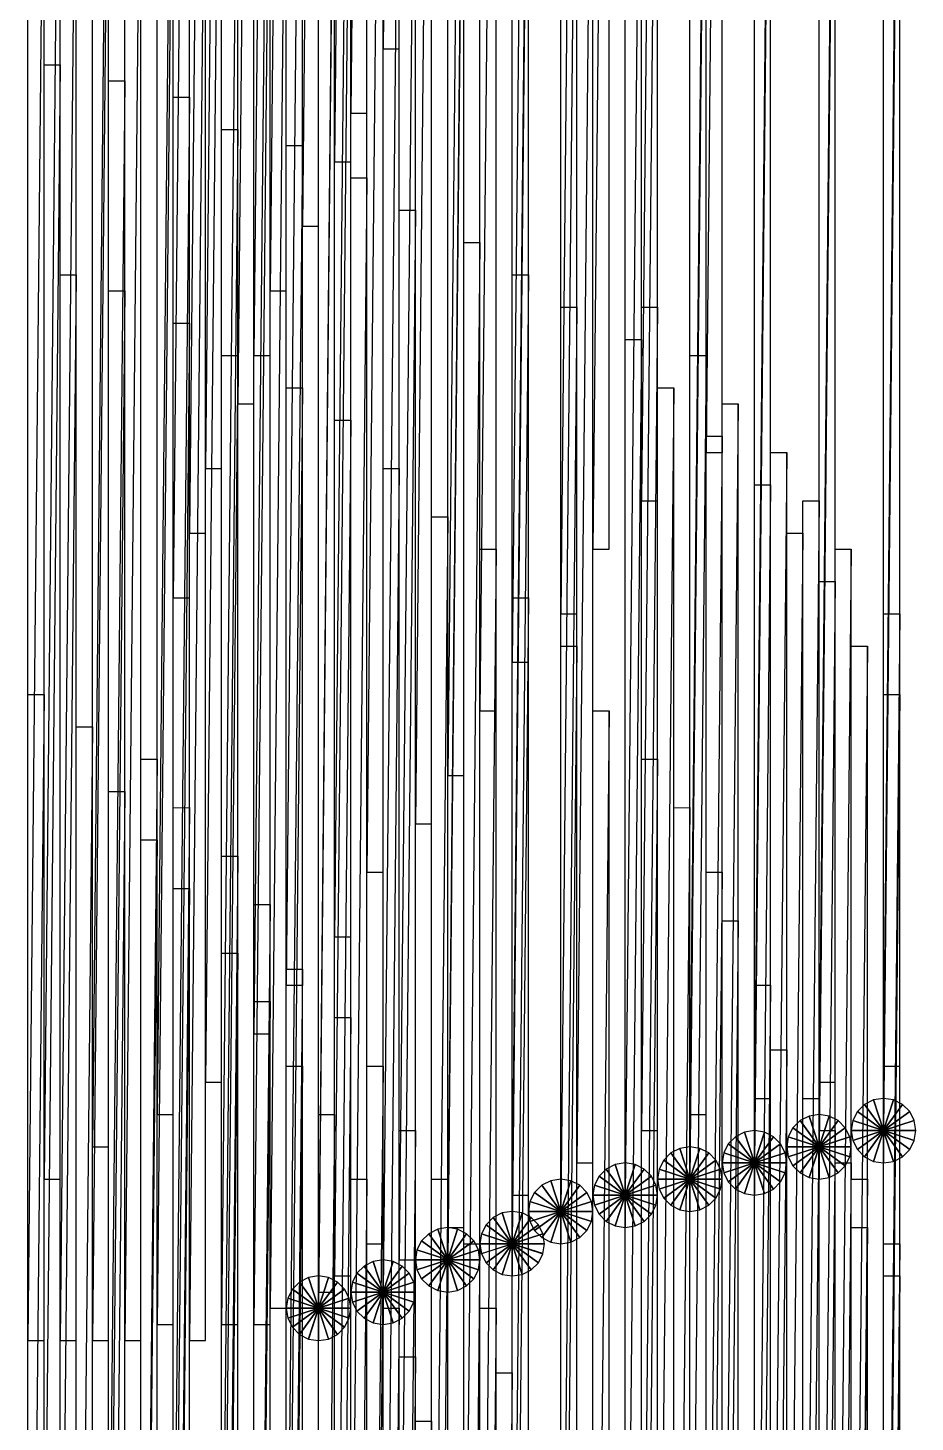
# Model space of a CAD drawing. Header units: metres. Extents: x -172 to 779, y -182 to 937.
# Drawn here: x 478 to 533, y 724 to 810.3 of the extents above; entities that cross this region are included whole.
import ezdxf

# ---------------------------------------------------------------- set-up
doc = ezdxf.new("R2010")
doc.units = ezdxf.units.M

msp = doc.modelspace()

# ---------------------------------------------------------------- linework, layer by layer
for points in [[(500, 809), (501, 809), (501, 910), (501.0001, 910.0001, 0.0001)], [(501, 910), (500, 809), (500, 910), (500.0001, 910.0001, 0.0001)], [(498, 805), (499, 805), (499, 906), (499.0001, 906.0001, 0.0001)], [(499, 906), (498, 805), (498, 906), (498.0001, 906.0001, 0.0001)], [(497, 802), (498, 802), (498, 903), (498.0001, 903.0001, 0.0001)], [(498, 903), (497, 802), (497, 903), (497.0001, 903.0001, 0.0001)], [(495, 798), (496, 798), (496, 899), (496.0001, 899.0001, 0.0001)], [(496, 899), (495, 798), (495, 899), (495.0001, 899.0001, 0.0001)], [(493, 794), (494, 794), (494, 895), (494.0001, 895.0001, 0.0001)], [(494, 895), (493, 794), (493, 895), (493.0001, 895.0001, 0.0001)], [(492, 790), (493, 790), (493, 891), (493.0001, 891.0001, 0.0001)], [(493, 891), (492, 790), (492, 891), (492.0001, 891.0001, 0.0001)], [(491, 787), (492, 787), (492, 888), (492.0001, 888.0001, 0.0001)], [(492, 888), (491, 787), (491, 888), (491.0001, 888.0001, 0.0001)], [(520, 784), (521, 784), (521, 885), (521.0001, 885.0001, 0.0001)], [(521, 885), (520, 784), (520, 885), (520.0001, 885.0001, 0.0001)], [(489, 783), (490, 783), (490, 884), (490.0001, 884.0001, 0.0001)], [(490, 884), (489, 783), (489, 884), (489.0001, 884.0001, 0.0001)], [(516, 781), (517, 781), (517, 882), (517.0001, 882.0001, 0.0001)], [(517, 882), (516, 781), (516, 882), (516.0001, 882.0001, 0.0001)], [(488, 779), (489, 779), (489, 880), (489.0001, 880.0001, 0.0001)], [(489, 880), (488, 779), (488, 880), (488.0001, 880.0001, 0.0001)], [(513, 778), (514, 778), (514, 879), (514.0001, 879.0001, 0.0001)], [(514, 879), (513, 778), (513, 879), (513.0001, 879.0001, 0.0001)], [(487, 775), (488, 775), (488, 876), (488.0001, 876.0001, 0.0001)], [(488, 876), (487, 775), (487, 876), (487.0001, 876.0001, 0.0001)], [(511, 774), (512, 774), (512, 875), (512.0001, 875.0001, 0.0001)], [(512, 875), (511, 774), (511, 875), (511.0001, 875.0001, 0.0001)], [(508, 771), (509, 771), (509, 872), (509.0001, 872.0001, 0.0001)], [(509, 872), (508, 771), (508, 872), (508.0001, 872.0001, 0.0001)], [(506, 768), (507, 768), (507, 869), (507.0001, 869.0001, 0.0001)], [(507, 869), (506, 768), (506, 869), (506.0001, 869.0001, 0.0001)], [(504, 764), (505, 764), (505, 865), (505.0001, 865.0001, 0.0001)], [(505, 865), (504, 764), (504, 865), (504.0001, 865.0001, 0.0001)], [(502, 761), (503, 761), (503, 862), (503.0001, 862.0001, 0.0001)], [(503, 862), (502, 761), (502, 862), (502.0001, 862.0001, 0.0001)], [(499, 758), (500, 758), (500, 859), (500.0001, 859.0001, 0.0001)], [(500, 859), (499, 758), (499, 859), (499.0001, 859.0001, 0.0001)], [(497, 754), (498, 754), (498, 855), (498.0001, 855.0001, 0.0001)], [(498, 855), (497, 754), (497, 855), (497.0001, 855.0001, 0.0001)], [(494, 751), (495, 751), (495, 852), (495.0001, 852.0001, 0.0001)], [(495, 852), (494, 751), (494, 852), (494.0001, 852.0001, 0.0001)], [(492, 748), (493, 748), (493, 849), (493.0001, 849.0001, 0.0001)], [(493, 849), (492, 748), (492, 849), (492.0001, 849.0001, 0.0001)], [(531, 746), (532, 746), (532, 847), (532.0001, 847.0001, 0.0001)], [(532, 847), (531, 746), (531, 847), (531.0001, 847.0001, 0.0001)], [(489, 745), (490, 745), (490, 846), (490.0001, 846.0001, 0.0001)], [(490, 846), (489, 745), (489, 846), (489.0001, 846.0001, 0.0001)], [(527, 745), (528, 745), (528, 846), (528.0001, 846.0001, 0.0001)], [(528, 846), (527, 745), (527, 846), (527.0001, 846.0001, 0.0001)], [(523, 744), (524, 744), (524, 845), (524.0001, 845.0001, 0.0001)], [(524, 845), (523, 744), (523, 845), (523.0001, 845.0001, 0.0001)], [(486, 743), (487, 743), (487, 844), (487.0001, 844.0001, 0.0001)], [(487, 844), (486, 743), (486, 844), (486.0001, 844.0001, 0.0001)], [(519, 743), (520, 743), (520, 844), (520.0001, 844.0001, 0.0001)], [(520, 844), (519, 743), (519, 844), (519.0001, 844.0001, 0.0001)], [(516, 742), (517, 742), (517, 843), (517.0001, 843.0001, 0.0001)], [(517, 843), (516, 742), (516, 843), (516.0001, 843.0001, 0.0001)], [(531, 742), (532, 742), (532, 843), (532.0001, 843.0001, 0.0001)], [(532, 843), (531, 742), (531, 843), (531.0001, 843.0001, 0.0001)], [(482, 741), (483, 741), (483, 842), (483.0001, 842.0001, 0.0001)], [(483, 842), (482, 741), (482, 842), (482.0001, 842.0001, 0.0001)], [(527, 741), (528, 741), (528, 842), (528.0001, 842.0001, 0.0001)], [(528, 842), (527, 741), (527, 842), (527.0001, 842.0001, 0.0001)], [(512, 740), (513, 740), (513, 841), (513.0001, 841.0001, 0.0001)], [(513, 841), (512, 740), (512, 841), (512.0001, 841.0001, 0.0001)], [(523, 740), (524, 740), (524, 841), (524.0001, 841.0001, 0.0001)], [(524, 841), (523, 740), (523, 841), (523.0001, 841.0001, 0.0001)], [(479, 739), (480, 739), (480, 840), (480.0001, 840.0001, 0.0001)], [(480, 840), (479, 739), (479, 840), (479.0001, 840.0001, 0.0001)], [(519, 739), (520, 739), (520, 840), (520.0001, 840.0001, 0.0001)], [(520, 840), (519, 739), (519, 840), (519.0001, 840.0001, 0.0001)], [(508, 738), (509, 738), (509, 839), (509.0001, 839.0001, 0.0001)], [(509, 839), (508, 738), (508, 839), (508.0001, 839.0001, 0.0001)], [(515, 738), (516, 738), (516, 839), (516.0001, 839.0001, 0.0001)], [(516, 839), (515, 738), (515, 839), (515.0001, 839.0001, 0.0001)], [(511, 737), (512, 737), (512, 838), (512.0001, 838.0001, 0.0001)], [(512, 838), (511, 737), (511, 838), (511.0001, 838.0001, 0.0001)], [(504, 736), (505, 736), (505, 837), (505.0001, 837.0001, 0.0001)], [(505, 837), (504, 736), (504, 837), (504.0001, 837.0001, 0.0001)], [(508, 735), (509, 735), (509, 836), (509.0001, 836.0001, 0.0001)], [(509, 836), (508, 735), (508, 836), (508.0001, 836.0001, 0.0001)], [(501, 734), (502, 734), (502, 835), (502.0001, 835.0001, 0.0001)], [(502, 835), (501, 734), (501, 835), (501.0001, 835.0001, 0.0001)], [(504, 734), (505, 734), (505, 835), (505.0001, 835.0001, 0.0001)], [(505, 835), (504, 734), (504, 835), (504.0001, 835.0001, 0.0001)], [(497, 733), (498, 733), (498, 834), (498.0001, 834.0001, 0.0001)], [(498, 834), (497, 733), (497, 834), (497.0001, 834.0001, 0.0001)], [(496, 732), (497, 732), (497, 833), (497.0001, 833.0001, 0.0001)], [(497, 833), (496, 732), (496, 833), (496.0001, 833.0001, 0.0001)], [(500, 732), (501, 732), (501, 833), (501.0001, 833.0001, 0.0001)], [(501, 833), (500, 732), (500, 833), (500.0001, 833.0001, 0.0001)], [(493, 731), (494, 731), (494, 832), (494.0001, 832.0001, 0.0001)], [(494, 832), (493, 731), (493, 832), (493.0001, 832.0001, 0.0001)], [(496, 731), (497, 731), (497, 832), (497.0001, 832.0001, 0.0001)], [(497, 832), (496, 731), (496, 832), (496.0001, 832.0001, 0.0001)], [(486, 730), (487, 730), (487, 831), (487.0001, 831.0001, 0.0001)], [(487, 831), (486, 730), (486, 831), (486.0001, 831.0001, 0.0001)], [(490, 730), (491, 730), (491, 831), (491.0001, 831.0001, 0.0001)], [(491, 831), (490, 730), (490, 831), (490.0001, 831.0001, 0.0001)], [(492, 730), (493, 730), (493, 831), (493.0001, 831.0001, 0.0001)], [(493, 831), (492, 730), (492, 831), (492.0001, 831.0001, 0.0001)], [(478, 729), (479, 729), (479, 830), (479.0001, 830.0001, 0.0001)], [(479, 830), (478, 729), (478, 830), (478.0001, 830.0001, 0.0001)], [(480, 729), (481, 729), (481, 830), (481.0001, 830.0001, 0.0001)], [(481, 830), (480, 729), (480, 830), (480.0001, 830.0001, 0.0001)], [(482, 729), (483, 729), (483, 830), (483.0001, 830.0001, 0.0001)], [(483, 830), (482, 729), (482, 830), (482.0001, 830.0001, 0.0001)], [(484, 729), (485, 729), (485, 830), (485.0001, 830.0001, 0.0001)], [(485, 830), (484, 729), (484, 830), (484.0001, 830.0001, 0.0001)], [(488, 729), (489, 729), (489, 830), (489.0001, 830.0001, 0.0001)], [(489, 830), (488, 729), (488, 830), (488.0001, 830.0001, 0.0001)], [(479, 707), (480, 707), (480, 808), (480.0001, 808.0001, 0.0001)], [(480, 808), (479, 707), (479, 808), (479.0001, 808.0001, 0.0001)], [(483, 706), (484, 706), (484, 807), (484.0001, 807.0001, 0.0001)], [(484, 807), (483, 706), (483, 807), (483.0001, 807.0001, 0.0001)], [(487, 705), (488, 705), (488, 806), (488.0001, 806.0001, 0.0001)], [(488, 806), (487, 705), (487, 806), (487.0001, 806.0001, 0.0001)], [(490, 703), (491, 703), (491, 804), (491.0001, 804.0001, 0.0001)], [(491, 804), (490, 703), (490, 804), (490.0001, 804.0001, 0.0001)], [(494, 702), (495, 702), (495, 803), (495.0001, 803.0001, 0.0001)], [(495, 803), (494, 702), (494, 803), (494.0001, 803.0001, 0.0001)], [(498, 700), (499, 700), (499, 801), (499.0001, 801.0001, 0.0001)], [(499, 801), (498, 700), (498, 801), (498.0001, 801.0001, 0.0001)], [(501, 698), (502, 698), (502, 799), (502.0001, 799.0001, 0.0001)], [(502, 799), (501, 698), (501, 799), (501.0001, 799.0001, 0.0001)], [(505, 696), (506, 696), (506, 797), (506.0001, 797.0001, 0.0001)], [(506, 797), (505, 696), (505, 797), (505.0001, 797.0001, 0.0001)], [(480, 694), (481, 694), (481, 795), (481.0001, 795.0001, 0.0001)], [(481, 795), (480, 694), (480, 795), (480.0001, 795.0001, 0.0001)], [(508, 694), (509, 694), (509, 795), (509.0001, 795.0001, 0.0001)], [(509, 795), (508, 694), (508, 795), (508.0001, 795.0001, 0.0001)], [(483, 693), (484, 693), (484, 794), (484.0001, 794.0001, 0.0001)], [(484, 794), (483, 693), (483, 794), (483.0001, 794.0001, 0.0001)], [(511, 692), (512, 692), (512, 793), (512.0001, 793.0001, 0.0001)], [(512, 793), (511, 692), (511, 793), (511.0001, 793.0001, 0.0001)], [(516, 692), (517, 692), (517, 793), (517.0001, 793.0001, 0.0001)], [(517, 793), (516, 692), (516, 793), (516.0001, 793.0001, 0.0001)], [(487, 691), (488, 691), (488, 792), (488.0001, 792.0001, 0.0001)], [(488, 792), (487, 691), (487, 792), (487.0001, 792.0001, 0.0001)], [(515, 690), (516, 690), (516, 791), (516.0001, 791.0001, 0.0001)], [(516, 791), (515, 690), (515, 791), (515.0001, 791.0001, 0.0001)], [(490, 689), (491, 689), (491, 790), (491.0001, 790.0001, 0.0001)], [(491, 790), (490, 689), (490, 790), (490.0001, 790.0001, 0.0001)], [(519, 689), (520, 689), (520, 790), (520.0001, 790.0001, 0.0001)], [(520, 790), (519, 689), (519, 790), (519.0001, 790.0001, 0.0001)], [(494, 687), (495, 687), (495, 788), (495.0001, 788.0001, 0.0001)], [(495, 788), (494, 687), (494, 788), (494.0001, 788.0001, 0.0001)], [(517, 687), (518, 687), (518, 788), (518.0001, 788.0001, 0.0001)], [(518, 788), (517, 687), (517, 788), (517.0001, 788.0001, 0.0001)], [(521, 686), (522, 686), (522, 787), (522.0001, 787.0001, 0.0001)], [(522, 787), (521, 686), (521, 787), (521.0001, 787.0001, 0.0001)], [(497, 685), (498, 685), (498, 786), (498.0001, 786.0001, 0.0001)], [(498, 786), (497, 685), (497, 786), (497.0001, 786.0001, 0.0001)], [(520, 684), (521, 684), (521, 785), (521.0001, 785.0001, 0.0001)], [(521, 785), (520, 684), (520, 785), (520.0001, 785.0001, 0.0001)], [(524, 683), (525, 683), (525, 784), (525.0001, 784.0001, 0.0001)], [(525, 784), (524, 683), (524, 784), (524.0001, 784.0001, 0.0001)], [(500, 682), (501, 682), (501, 783), (501.0001, 783.0001, 0.0001)], [(501, 783), (500, 682), (500, 783), (500.0001, 783.0001, 0.0001)], [(523, 681), (524, 681), (524, 782), (524.0001, 782.0001, 0.0001)], [(524, 782), (523, 681), (523, 782), (523.0001, 782.0001, 0.0001)], [(526, 680), (527, 680), (527, 781), (527.0001, 781.0001, 0.0001)], [(527, 781), (526, 680), (526, 781), (526.0001, 781.0001, 0.0001)], [(503, 679), (504, 679), (504, 780), (504.0001, 780.0001, 0.0001)], [(504, 780), (503, 679), (503, 780), (503.0001, 780.0001, 0.0001)], [(525, 678), (526, 678), (526, 779), (526.0001, 779.0001, 0.0001)], [(526, 779), (525, 678), (525, 779), (525.0001, 779.0001, 0.0001)], [(506, 677), (507, 677), (507, 778), (507.0001, 778.0001, 0.0001)], [(507, 778), (506, 677), (506, 778), (506.0001, 778.0001, 0.0001)], [(528, 677), (529, 677), (529, 778), (529.0001, 778.0001, 0.0001)], [(529, 778), (528, 677), (528, 778), (528.0001, 778.0001, 0.0001)], [(527, 675), (528, 675), (528, 776), (528.0001, 776.0001, 0.0001)], [(528, 776), (527, 675), (527, 776), (527.0001, 776.0001, 0.0001)], [(508, 674), (509, 674), (509, 775), (509.0001, 775.0001, 0.0001)], [(509, 775), (508, 674), (508, 775), (508.0001, 775.0001, 0.0001)], [(531, 673), (532, 673), (532, 774), (532.0001, 774.0001, 0.0001)], [(532, 774), (531, 673), (531, 774), (531.0001, 774.0001, 0.0001)], [(511, 671), (512, 671), (512, 772), (512.0001, 772.0001, 0.0001)], [(512, 772), (511, 671), (511, 772), (511.0001, 772.0001, 0.0001)], [(529, 671), (530, 671), (530, 772), (530.0001, 772.0001, 0.0001)], [(530, 772), (529, 671), (529, 772), (529.0001, 772.0001, 0.0001)], [(478, 668), (479, 668), (479, 769), (479.0001, 769.0001, 0.0001)], [(479, 769), (478, 668), (478, 769), (478.0001, 769.0001, 0.0001)], [(531, 668), (532, 668), (532, 769), (532.0001, 769.0001, 0.0001)], [(532, 769), (531, 668), (531, 769), (531.0001, 769.0001, 0.0001)], [(513, 667), (514, 667), (514, 768), (514.0001, 768.0001, 0.0001)], [(514, 768), (513, 667), (513, 768), (513.0001, 768.0001, 0.0001)], [(481, 666), (482, 666), (482, 767), (482.0001, 767.0001, 0.0001)], [(482, 767), (481, 666), (481, 767), (481.0001, 767.0001, 0.0001)], [(485, 664), (486, 664), (486, 765), (486.0001, 765.0001, 0.0001)], [(486, 765), (485, 664), (485, 765), (485.0001, 765.0001, 0.0001)], [(516, 664), (517, 664), (517, 765), (517.0001, 765.0001, 0.0001)], [(517, 765), (516, 664), (516, 765), (516.0001, 765.0001, 0.0001)], [(483, 662), (484, 662), (484, 763), (484.0001, 763.0001, 0.0001)], [(484, 763), (483, 662), (483, 763), (483.0001, 763.0001, 0.0001)], [(487, 661), (488, 661), (488, 762), (488.0001, 762.0001, 0.0001)], [(488, 762), (487, 661), (487, 762), (487.0001, 762.0001, 0.0001)], [(518, 661), (519, 661), (519, 762), (519.0001, 762.0001, 0.0001)], [(519, 762), (518, 661), (518, 762), (518.0001, 762.0001, 0.0001)], [(485, 659), (486, 659), (486, 760), (486.0001, 760.0001, 0.0001)], [(486, 760), (485, 659), (485, 760), (485.0001, 760.0001, 0.0001)], [(490, 658), (491, 658), (491, 759), (491.0001, 759.0001, 0.0001)], [(491, 759), (490, 658), (490, 759), (490.0001, 759.0001, 0.0001)], [(520, 657), (521, 657), (521, 758), (521.0001, 758.0001, 0.0001)], [(521, 758), (520, 657), (520, 758), (520.0001, 758.0001, 0.0001)], [(487, 656), (488, 656), (488, 757), (488.0001, 757.0001, 0.0001)], [(488, 757), (487, 656), (487, 757), (487.0001, 757.0001, 0.0001)], [(492, 655), (493, 655), (493, 756), (493.0001, 756.0001, 0.0001)], [(493, 756), (492, 655), (492, 756), (492.0001, 756.0001, 0.0001)], [(521, 654), (522, 654), (522, 755), (522.0001, 755.0001, 0.0001)], [(522, 755), (521, 654), (521, 755), (521.0001, 755.0001, 0.0001)], [(490, 652), (491, 652), (491, 753), (491.0001, 753.0001, 0.0001)], [(491, 753), (490, 652), (490, 753), (490.0001, 753.0001, 0.0001)], [(494, 651), (495, 651), (495, 752), (495.0001, 752.0001, 0.0001)], [(495, 752), (494, 651), (494, 752), (494.0001, 752.0001, 0.0001)], [(523, 650), (524, 650), (524, 751), (524.0001, 751.0001, 0.0001)], [(524, 751), (523, 650), (523, 751), (523.0001, 751.0001, 0.0001)], [(492, 649), (493, 649), (493, 750), (493.0001, 750.0001, 0.0001)], [(493, 750), (492, 649), (492, 750), (492.0001, 750.0001, 0.0001)], [(497, 648), (498, 648), (498, 749), (498.0001, 749.0001, 0.0001)], [(498, 749), (497, 648), (497, 749), (497.0001, 749.0001, 0.0001)], [(524, 646), (525, 646), (525, 747), (525.0001, 747.0001, 0.0001)], [(525, 747), (524, 646), (524, 747), (524.0001, 747.0001, 0.0001)], [(494, 645), (495, 645), (495, 746), (495.0001, 746.0001, 0.0001)], [(495, 746), (494, 645), (494, 746), (494.0001, 746.0001, 0.0001)], [(499, 645), (500, 645), (500, 746), (500.0001, 746.0001, 0.0001)], [(500, 746), (499, 645), (499, 746), (499.0001, 746.0001, 0.0001)], [(526, 643), (527, 643), (527, 744), (527.0001, 744.0001, 0.0001)], [(527, 744), (526, 643), (526, 744), (526.0001, 744.0001, 0.0001)], [(531, 742), (529.8244, 743.61804), (529.38196, 743.1756), (529.3821, 743.1757, 0.0001)], [(531, 742), (530.38196, 743.9021), (529.8244, 743.61804), (529.8245, 743.61816, 0.0001)], [(531, 742), (531, 744), (530.38196, 743.9021), (530.3821, 743.9022, 0.0001)], [(531, 742), (531.61804, 743.9021), (531, 744), (531.0001, 744.0001, 0.0001)], [(531, 742), (532.1756, 743.61804), (531.61804, 743.9021), (531.61816, 743.9022, 0.0001)], [(531, 742), (532.61804, 743.1756), (532.1756, 743.61804), (532.1757, 743.61816, 0.0001)], [(496, 642), (497, 642), (497, 743), (497.0001, 743.0001, 0.0001)], [(497, 743), (496, 642), (496, 743), (496.0001, 743.0001, 0.0001)], [(527, 741), (525.8244, 742.61804), (525.38196, 742.1756), (525.3821, 742.1757, 0.0001)], [(527, 741), (526.38196, 742.9021), (525.8244, 742.61804), (525.8245, 742.61816, 0.0001)], [(527, 741), (527, 743), (526.38196, 742.9021), (526.3821, 742.9022, 0.0001)], [(527, 741), (527.61804, 742.9021), (527, 743), (527.0001, 743.0001, 0.0001)], [(527, 741), (528.1756, 742.61804), (527.61804, 742.9021), (527.61816, 742.9022, 0.0001)], [(527, 741), (528.61804, 742.1756), (528.1756, 742.61804), (528.1757, 742.61816, 0.0001)], [(531, 742), (529.0979, 742.61804), (529, 742), (529.0001, 742.0001, 0.0001)], [(531, 742), (529.38196, 743.1756), (529.0979, 742.61804), (529.098, 742.61816, 0.0001)], [(531, 742), (532.9021, 742.61804), (532.61804, 743.1756), (532.61816, 743.1757, 0.0001)], [(531, 742), (533, 742), (532.9021, 742.61804), (532.9022, 742.61816, 0.0001)], [(501, 641), (502, 641), (502, 742), (502.0001, 742.0001, 0.0001)], [(502, 742), (501, 641), (501, 742), (501.0001, 742.0001, 0.0001)], [(523, 740), (522.38196, 741.9021), (521.8244, 741.61804), (521.8245, 741.61816, 0.0001)], [(523, 740), (523, 742), (522.38196, 741.9021), (522.3821, 741.9022, 0.0001)], [(523, 740), (523.61804, 741.9021), (523, 742), (523.0001, 742.0001, 0.0001)], [(523, 740), (524.1756, 741.61804), (523.61804, 741.9021), (523.61816, 741.9022, 0.0001)], [(527, 741), (525.38196, 742.1756), (525.0979, 741.61804), (525.098, 741.61816, 0.0001)], [(527, 741), (528.9021, 741.61804), (528.61804, 742.1756), (528.61816, 742.1757, 0.0001)], [(527, 641), (528, 641), (528, 742), (528.0001, 742.0001, 0.0001)], [(528, 742), (527, 641), (527, 742), (527.0001, 742.0001, 0.0001)], [(531, 742), (529, 742), (529.0979, 741.38196), (529.098, 741.3821, 0.0001)], [(531, 742), (529.0979, 741.38196), (529.38196, 740.8244), (529.3821, 740.8245, 0.0001)], [(531, 742), (529.38196, 740.8244), (529.8244, 740.38196), (529.8245, 740.3821, 0.0001)], [(531, 742), (529.8244, 740.38196), (530.38196, 740.0979), (530.3821, 740.098, 0.0001)], [(531, 742), (530.38196, 740.0979), (531, 740), (531.0001, 740.0001, 0.0001)], [(531, 742), (532.9021, 741.38196), (533, 742), (533.0001, 742.0001, 0.0001)], [(531, 742), (531, 740), (531.61804, 740.0979), (531.61816, 740.098, 0.0001)], [(531, 742), (531.61804, 740.0979), (532.1756, 740.38196), (532.1757, 740.3821, 0.0001)], [(531, 742), (532.1756, 740.38196), (532.61804, 740.8244), (532.61816, 740.8245, 0.0001)], [(531, 742), (532.61804, 740.8244), (532.9021, 741.38196), (532.9022, 741.3821, 0.0001)], [(519, 739), (518.38196, 740.9021), (517.8244, 740.61804), (517.8245, 740.61816, 0.0001)], [(519, 739), (519, 741), (518.38196, 740.9021), (518.3821, 740.9022, 0.0001)], [(519, 739), (519.61804, 740.9021), (519, 741), (519.0001, 741.0001, 0.0001)], [(519, 739), (520.1756, 740.61804), (519.61804, 740.9021), (519.61816, 740.9022, 0.0001)], [(523, 740), (521.38196, 741.1756), (521.0979, 740.61804), (521.098, 740.61816, 0.0001)], [(523, 740), (521.8244, 741.61804), (521.38196, 741.1756), (521.3821, 741.1757, 0.0001)], [(523, 740), (524.61804, 741.1756), (524.1756, 741.61804), (524.1757, 741.61816, 0.0001)], [(523, 740), (524.9021, 740.61804), (524.61804, 741.1756), (524.61816, 741.1757, 0.0001)], [(527, 741), (525.0979, 741.61804), (525, 741), (525.0001, 741.0001, 0.0001)], [(527, 741), (525, 741), (525.0979, 740.38196), (525.098, 740.3821, 0.0001)], [(527, 741), (525.0979, 740.38196), (525.38196, 739.8244), (525.3821, 739.8245, 0.0001)], [(527, 741), (525.38196, 739.8244), (525.8244, 739.38196), (525.8245, 739.3821, 0.0001)], [(527, 741), (525.8244, 739.38196), (526.38196, 739.0979), (526.3821, 739.098, 0.0001)], [(527, 741), (526.38196, 739.0979), (527, 739), (527.0001, 739.0001, 0.0001)], [(527, 741), (529, 741), (528.9021, 741.61804), (528.9022, 741.61816, 0.0001)], [(527, 741), (528.9021, 740.38196), (529, 741), (529.0001, 741.0001, 0.0001)], [(527, 741), (527, 739), (527.61804, 739.0979), (527.61816, 739.098, 0.0001)], [(527, 741), (527.61804, 739.0979), (528.1756, 739.38196), (528.1757, 739.3821, 0.0001)], [(527, 741), (528.1756, 739.38196), (528.61804, 739.8244), (528.61816, 739.8245, 0.0001)], [(527, 741), (528.61804, 739.8244), (528.9021, 740.38196), (528.9022, 740.3821, 0.0001)], [(515, 738), (514.38196, 739.9021), (513.8244, 739.61804), (513.8245, 739.61816, 0.0001)], [(515, 738), (515, 740), (514.38196, 739.9021), (514.3821, 739.9022, 0.0001)], [(515, 738), (515.61804, 739.9021), (515, 740), (515.0001, 740.0001, 0.0001)], [(515, 738), (516.1756, 739.61804), (515.61804, 739.9021), (515.61816, 739.9022, 0.0001)], [(519, 739), (517.38196, 740.1756), (517.0979, 739.61804), (517.098, 739.61816, 0.0001)], [(519, 739), (517.8244, 740.61804), (517.38196, 740.1756), (517.3821, 740.1757, 0.0001)], [(519, 739), (520.61804, 740.1756), (520.1756, 740.61804), (520.1757, 740.61816, 0.0001)], [(519, 739), (520.9021, 739.61804), (520.61804, 740.1756), (520.61816, 740.1757, 0.0001)], [(523, 740), (521.0979, 740.61804), (521, 740), (521.0001, 740.0001, 0.0001)], [(523, 740), (521, 740), (521.0979, 739.38196), (521.098, 739.3821, 0.0001)], [(523, 740), (521.0979, 739.38196), (521.38196, 738.8244), (521.3821, 738.8245, 0.0001)], [(523, 740), (521.38196, 738.8244), (521.8244, 738.38196), (521.8245, 738.3821, 0.0001)], [(523, 740), (521.8244, 738.38196), (522.38196, 738.0979), (522.3821, 738.098, 0.0001)], [(523, 740), (522.38196, 738.0979), (523, 738), (523.0001, 738.0001, 0.0001)], [(523, 740), (525, 740), (524.9021, 740.61804), (524.9022, 740.61816, 0.0001)], [(523, 740), (524.9021, 739.38196), (525, 740), (525.0001, 740.0001, 0.0001)], [(523, 740), (523, 738), (523.61804, 738.0979), (523.61816, 738.098, 0.0001)], [(523, 740), (523.61804, 738.0979), (524.1756, 738.38196), (524.1757, 738.3821, 0.0001)], [(523, 740), (524.1756, 738.38196), (524.61804, 738.8244), (524.61816, 738.8245, 0.0001)], [(523, 740), (524.61804, 738.8244), (524.9021, 739.38196), (524.9022, 739.3821, 0.0001)], [(528, 639), (529, 639), (529, 740), (529.0001, 740.0001, 0.0001)], [(529, 740), (528, 639), (528, 740), (528.0001, 740.0001, 0.0001)], [(515, 738), (513.38196, 739.1756), (513.0979, 738.61804), (513.098, 738.61816, 0.0001)], [(515, 738), (513.8244, 739.61804), (513.38196, 739.1756), (513.3821, 739.1757, 0.0001)], [(515, 738), (516.61804, 739.1756), (516.1756, 739.61804), (516.1757, 739.61816, 0.0001)], [(515, 738), (516.9021, 738.61804), (516.61804, 739.1756), (516.61816, 739.1757, 0.0001)], [(519, 739), (517.0979, 739.61804), (517, 739), (517.0001, 739.0001, 0.0001)], [(519, 739), (521, 739), (520.9021, 739.61804), (520.9022, 739.61816, 0.0001)], [(498, 638), (499, 638), (499, 739), (499.0001, 739.0001, 0.0001)], [(499, 739), (498, 638), (498, 739), (498.0001, 739.0001, 0.0001)], [(503, 638), (504, 638), (504, 739), (504.0001, 739.0001, 0.0001)], [(504, 739), (503, 638), (503, 739), (503.0001, 739.0001, 0.0001)], [(511, 737), (509.38196, 738.1756), (509.0979, 737.61804), (509.098, 737.61816, 0.0001)], [(511, 737), (509.82443, 738.61804), (509.38196, 738.1756), (509.38205, 738.1757, 0.0001)], [(511, 737), (510.38196, 738.9021), (509.82443, 738.61804), (509.82452, 738.61816, 0.0001)], [(511, 737), (511, 739), (510.38196, 738.9021), (510.38205, 738.9022, 0.0001)], [(511, 737), (511.61804, 738.9021), (511, 739), (511.0001, 739.0001, 0.0001)], [(511, 737), (512.1756, 738.61804), (511.61804, 738.9021), (511.61813, 738.9022, 0.0001)], [(511, 737), (512.61804, 738.1756), (512.1756, 738.61804), (512.1757, 738.61816, 0.0001)], [(511, 737), (512.9021, 737.61804), (512.61804, 738.1756), (512.61816, 738.1757, 0.0001)], [(515, 738), (513.0979, 738.61804), (513, 738), (513.0001, 738.0001, 0.0001)], [(515, 738), (517, 738), (516.9021, 738.61804), (516.9022, 738.61816, 0.0001)], [(519, 739), (517, 739), (517.0979, 738.38196), (517.098, 738.3821, 0.0001)], [(519, 739), (517.0979, 738.38196), (517.38196, 737.8244), (517.3821, 737.8245, 0.0001)], [(519, 739), (517.38196, 737.8244), (517.8244, 737.38196), (517.8245, 737.3821, 0.0001)], [(519, 739), (517.8244, 737.38196), (518.38196, 737.0979), (518.3821, 737.098, 0.0001)], [(519, 739), (518.38196, 737.0979), (519, 737), (519.0001, 737.0001, 0.0001)], [(519, 739), (520.9021, 738.38196), (521, 739), (521.0001, 739.0001, 0.0001)], [(519, 739), (519, 737), (519.61804, 737.0979), (519.61816, 737.098, 0.0001)], [(519, 739), (519.61804, 737.0979), (520.1756, 737.38196), (520.1757, 737.3821, 0.0001)], [(519, 739), (520.1756, 737.38196), (520.61804, 737.8244), (520.61816, 737.8245, 0.0001)], [(519, 739), (520.61804, 737.8244), (520.9021, 738.38196), (520.9022, 738.3821, 0.0001)], [(529, 638), (530, 638), (530, 739), (530.0001, 739.0001, 0.0001)], [(530, 739), (529, 638), (529, 739), (529.0001, 739.0001, 0.0001)], [(511, 737), (509.0979, 737.61804), (509, 737), (509.0001, 737.0001, 0.0001)], [(511, 737), (513, 737), (512.9021, 737.61804), (512.9022, 737.61816, 0.0001)], [(515, 738), (513, 738), (513.0979, 737.38196), (513.098, 737.3821, 0.0001)], [(515, 738), (513.0979, 737.38196), (513.38196, 736.8244), (513.3821, 736.8245, 0.0001)], [(515, 738), (513.38196, 736.8244), (513.8244, 736.38196), (513.8245, 736.3821, 0.0001)], [(515, 738), (513.8244, 736.38196), (514.38196, 736.0979), (514.3821, 736.098, 0.0001)], [(515, 738), (514.38196, 736.0979), (515, 736), (515.0001, 736.0001, 0.0001)], [(515, 738), (516.9021, 737.38196), (517, 738), (517.0001, 738.0001, 0.0001)], [(515, 738), (515, 736), (515.61804, 736.0979), (515.61816, 736.098, 0.0001)], [(515, 738), (515.61804, 736.0979), (516.1756, 736.38196), (516.1757, 736.3821, 0.0001)], [(515, 738), (516.1756, 736.38196), (516.61804, 736.8244), (516.61816, 736.8245, 0.0001)], [(515, 738), (516.61804, 736.8244), (516.9021, 737.38196), (516.9022, 737.3821, 0.0001)], [(508, 735), (506.82443, 736.61804), (506.38196, 736.1756), (506.38205, 736.1757, 0.0001)], [(508, 735), (507.38196, 736.9021), (506.82443, 736.61804), (506.82452, 736.61816, 0.0001)], [(508, 735), (508, 737), (507.38196, 736.9021), (507.38205, 736.9022, 0.0001)], [(508, 735), (508.61804, 736.9021), (508, 737), (508.0001, 737.0001, 0.0001)], [(508, 735), (509.17557, 736.61804), (508.61804, 736.9021), (508.61813, 736.9022, 0.0001)], [(508, 735), (509.61804, 736.1756), (509.17557, 736.61804), (509.17566, 736.61816, 0.0001)], [(511, 737), (509, 737), (509.0979, 736.38196), (509.098, 736.3821, 0.0001)], [(511, 737), (509.0979, 736.38196), (509.38196, 735.8244), (509.38205, 735.8245, 0.0001)], [(511, 737), (509.38196, 735.8244), (509.82443, 735.38196), (509.82452, 735.3821, 0.0001)], [(511, 737), (509.82443, 735.38196), (510.38196, 735.0979), (510.38205, 735.098, 0.0001)], [(511, 737), (510.38196, 735.0979), (511, 735), (511.0001, 735.0001, 0.0001)], [(511, 737), (512.9021, 736.38196), (513, 737), (513.0001, 737.0001, 0.0001)], [(511, 737), (511, 735), (511.61804, 735.0979), (511.61813, 735.098, 0.0001)], [(511, 737), (511.61804, 735.0979), (512.1756, 735.38196), (512.1757, 735.3821, 0.0001)], [(511, 737), (512.1756, 735.38196), (512.61804, 735.8244), (512.61816, 735.8245, 0.0001)], [(511, 737), (512.61804, 735.8244), (512.9021, 736.38196), (512.9022, 736.3821, 0.0001)], [(504, 734), (502.82443, 735.61804), (502.38196, 735.1756), (502.38205, 735.1757, 0.0001)], [(504, 734), (503.38196, 735.9021), (502.82443, 735.61804), (502.82452, 735.61816, 0.0001)], [(504, 734), (504, 736), (503.38196, 735.9021), (503.38205, 735.9022, 0.0001)], [(504, 734), (504.61804, 735.9021), (504, 736), (504.0001, 736.0001, 0.0001)], [(504, 734), (505.17557, 735.61804), (504.61804, 735.9021), (504.61813, 735.9022, 0.0001)], [(504, 734), (505.61804, 735.1756), (505.17557, 735.61804), (505.17566, 735.61816, 0.0001)], [(508, 735), (506.0979, 735.61804), (506, 735), (506.0001, 735.0001, 0.0001)], [(508, 735), (506.38196, 736.1756), (506.0979, 735.61804), (506.098, 735.61816, 0.0001)], [(508, 735), (509.9021, 735.61804), (509.61804, 736.1756), (509.61813, 736.1757, 0.0001)], [(508, 735), (510, 735), (509.9021, 735.61804), (509.9022, 735.61816, 0.0001)], [(529, 635), (530, 635), (530, 736), (530.0001, 736.0001, 0.0001)], [(530, 736), (529, 635), (529, 736), (529.0001, 736.0001, 0.0001)], [(499, 634), (500, 634), (500, 735), (500.0001, 735.0001, 0.0001)], [(500, 735), (499, 634), (499, 735), (499.0001, 735.0001, 0.0001)], [(504, 734), (502.38196, 735.1756), (502.0979, 734.61804), (502.098, 734.61816, 0.0001)], [(504, 734), (505.9021, 734.61804), (505.61804, 735.1756), (505.61813, 735.1757, 0.0001)], [(505, 634), (506, 634), (506, 735), (506.0001, 735.0001, 0.0001)], [(506, 735), (505, 634), (505, 735), (505.0001, 735.0001, 0.0001)], [(508, 735), (506, 735), (506.0979, 734.38196), (506.098, 734.3821, 0.0001)], [(508, 735), (506.0979, 734.38196), (506.38196, 733.8244), (506.38205, 733.8245, 0.0001)], [(508, 735), (506.38196, 733.8244), (506.82443, 733.38196), (506.82452, 733.3821, 0.0001)], [(508, 735), (506.82443, 733.38196), (507.38196, 733.0979), (507.38205, 733.098, 0.0001)], [(508, 735), (507.38196, 733.0979), (508, 733), (508.0001, 733.0001, 0.0001)], [(508, 735), (509.9021, 734.38196), (510, 735), (510.0001, 735.0001, 0.0001)], [(508, 735), (508, 733), (508.61804, 733.0979), (508.61813, 733.098, 0.0001)], [(508, 735), (508.61804, 733.0979), (509.17557, 733.38196), (509.17566, 733.3821, 0.0001)], [(508, 735), (509.17557, 733.38196), (509.61804, 733.8244), (509.61813, 733.8245, 0.0001)], [(508, 735), (509.61804, 733.8244), (509.9021, 734.38196), (509.9022, 734.3821, 0.0001)], [(531, 634), (532, 634), (532, 735), (532.0001, 735.0001, 0.0001)], [(532, 735), (531, 634), (531, 735), (531.0001, 735.0001, 0.0001)], [(500, 732), (499.38196, 733.9021), (498.82443, 733.61804), (498.82452, 733.61816, 0.0001)], [(500, 732), (500, 734), (499.38196, 733.9021), (499.38205, 733.9022, 0.0001)], [(500, 732), (500.61804, 733.9021), (500, 734), (500.0001, 734.0001, 0.0001)], [(500, 732), (501.17557, 733.61804), (500.61804, 733.9021), (500.61813, 733.9022, 0.0001)], [(504, 734), (502.0979, 734.61804), (502, 734), (502.0001, 734.0001, 0.0001)], [(504, 734), (502, 734), (502.0979, 733.38196), (502.098, 733.3821, 0.0001)], [(504, 734), (502.0979, 733.38196), (502.38196, 732.8244), (502.38205, 732.8245, 0.0001)], [(504, 734), (502.38196, 732.8244), (502.82443, 732.38196), (502.82452, 732.3821, 0.0001)], [(504, 734), (502.82443, 732.38196), (503.38196, 732.0979), (503.38205, 732.098, 0.0001)], [(504, 734), (503.38196, 732.0979), (504, 732), (504.0001, 732.0001, 0.0001)], [(504, 734), (506, 734), (505.9021, 734.61804), (505.9022, 734.61816, 0.0001)], [(504, 734), (505.9021, 733.38196), (506, 734), (506.0001, 734.0001, 0.0001)], [(504, 734), (504, 732), (504.61804, 732.0979), (504.61813, 732.098, 0.0001)], [(504, 734), (504.61804, 732.0979), (505.17557, 732.38196), (505.17566, 732.3821, 0.0001)], [(504, 734), (505.17557, 732.38196), (505.61804, 732.8244), (505.61813, 732.8245, 0.0001)], [(504, 734), (505.61804, 732.8244), (505.9021, 733.38196), (505.9022, 733.3821, 0.0001)], [(496, 731), (496, 733), (495.38196, 732.9021), (495.38205, 732.9022, 0.0001)], [(496, 731), (496.61804, 732.9021), (496, 733), (496.0001, 733.0001, 0.0001)], [(500, 732), (498.38196, 733.1756), (498.0979, 732.61804), (498.098, 732.61816, 0.0001)], [(500, 732), (498.82443, 733.61804), (498.38196, 733.1756), (498.38205, 733.1757, 0.0001)], [(500, 732), (501.61804, 733.1756), (501.17557, 733.61804), (501.17566, 733.61816, 0.0001)], [(500, 732), (501.9021, 732.61804), (501.61804, 733.1756), (501.61813, 733.1757, 0.0001)], [(531, 632), (532, 632), (532, 733), (532.0001, 733.0001, 0.0001)], [(532, 733), (531, 632), (531, 733), (531.0001, 733.0001, 0.0001)], [(496, 731), (494.38196, 732.1756), (494.0979, 731.61804), (494.098, 731.61816, 0.0001)], [(496, 731), (494.82443, 732.61804), (494.38196, 732.1756), (494.38205, 732.1757, 0.0001)], [(496, 731), (495.38196, 732.9021), (494.82443, 732.61804), (494.82452, 732.61816, 0.0001)], [(496, 731), (497.17557, 732.61804), (496.61804, 732.9021), (496.61813, 732.9022, 0.0001)], [(496, 731), (497.61804, 732.1756), (497.17557, 732.61804), (497.17566, 732.61816, 0.0001)], [(496, 731), (497.9021, 731.61804), (497.61804, 732.1756), (497.61813, 732.1757, 0.0001)], [(500, 732), (498.0979, 732.61804), (498, 732), (498.0001, 732.0001, 0.0001)], [(500, 732), (502, 732), (501.9021, 732.61804), (501.9022, 732.61816, 0.0001)], [(496, 731), (494.0979, 731.61804), (494, 731), (494.0001, 731.0001, 0.0001)], [(496, 731), (498, 731), (497.9021, 731.61804), (497.9022, 731.61816, 0.0001)], [(500, 732), (498, 732), (498.0979, 731.38196), (498.098, 731.3821, 0.0001)], [(500, 732), (498.0979, 731.38196), (498.38196, 730.8244), (498.38205, 730.8245, 0.0001)], [(500, 732), (498.38196, 730.8244), (498.82443, 730.38196), (498.82452, 730.3821, 0.0001)], [(500, 732), (498.82443, 730.38196), (499.38196, 730.0979), (499.38205, 730.098, 0.0001)], [(500, 732), (499.38196, 730.0979), (500, 730), (500.0001, 730.0001, 0.0001)], [(500, 732), (501.9021, 731.38196), (502, 732), (502.0001, 732.0001, 0.0001)], [(500, 732), (500, 730), (500.61804, 730.0979), (500.61813, 730.098, 0.0001)], [(500, 732), (500.61804, 730.0979), (501.17557, 730.38196), (501.17566, 730.3821, 0.0001)], [(500, 732), (501.17557, 730.38196), (501.61804, 730.8244), (501.61813, 730.8245, 0.0001)], [(500, 732), (501.61804, 730.8244), (501.9021, 731.38196), (501.9022, 731.3821, 0.0001)], [(496, 731), (494, 731), (494.0979, 730.38196), (494.098, 730.3821, 0.0001)], [(496, 731), (494.0979, 730.38196), (494.38196, 729.8244), (494.38205, 729.8245, 0.0001)], [(496, 731), (494.38196, 729.8244), (494.82443, 729.38196), (494.82452, 729.3821, 0.0001)], [(496, 731), (494.82443, 729.38196), (495.38196, 729.0979), (495.38205, 729.098, 0.0001)], [(496, 731), (495.38196, 729.0979), (496, 729), (496.0001, 729.0001, 0.0001)], [(496, 731), (497.9021, 730.38196), (498, 731), (498.0001, 731.0001, 0.0001)], [(496, 731), (496, 729), (496.61804, 729.0979), (496.61813, 729.098, 0.0001)], [(496, 731), (496.61804, 729.0979), (497.17557, 729.38196), (497.17566, 729.3821, 0.0001)], [(496, 731), (497.17557, 729.38196), (497.61804, 729.8244), (497.61813, 729.8245, 0.0001)], [(496, 731), (497.61804, 729.8244), (497.9021, 730.38196), (497.9022, 730.3821, 0.0001)], [(500, 630), (501, 630), (501, 731), (501.0001, 731.0001, 0.0001)], [(501, 731), (500, 630), (500, 731), (500.0001, 731.0001, 0.0001)], [(506, 630), (507, 630), (507, 731), (507.0001, 731.0001, 0.0001)], [(507, 731), (506, 630), (506, 731), (506.0001, 731.0001, 0.0001)], [(501, 627), (502, 627), (502, 728), (502.0001, 728.0001, 0.0001)], [(502, 728), (501, 627), (501, 728), (501.0001, 728.0001, 0.0001)], [(507, 626), (508, 626), (508, 727), (508.0001, 727.0001, 0.0001)], [(508, 727), (507, 626), (507, 727), (507.0001, 727.0001, 0.0001)], [(502, 623), (503, 623), (503, 724), (503.0001, 724.0001, 0.0001)], [(503, 724), (502, 623), (502, 724), (502.0001, 724.0001, 0.0001)]]:
    msp.add_3dface(points)

doc.saveas('drawing.dxf')
